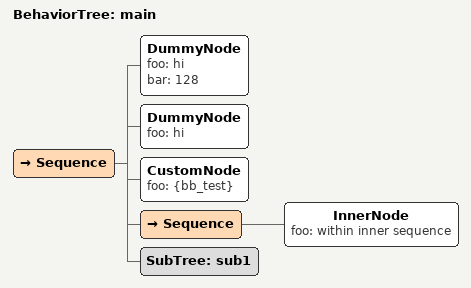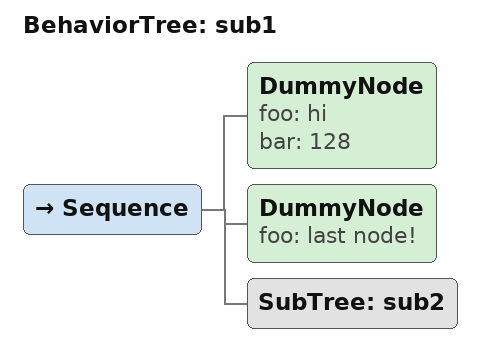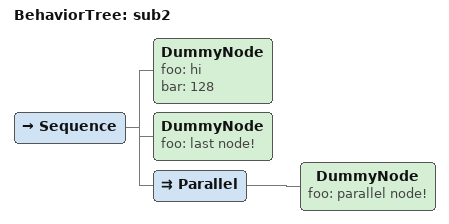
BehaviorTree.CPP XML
<root>
    <BehaviorTree ID="main">
        <Sequence>
            <DummyNode foo="hi" bar="128" />
            <DummyNode foo="hi" />
            <CustomNode foo="{bb_test}" />
            <Sequence>
                <InnerNode foo="within inner sequence" />
            </Sequence>
            <SubTree ID="sub1" />
        </Sequence>
    </BehaviorTree>

    <BehaviorTree ID="sub1">
        <Sequence>
            <DummyNode foo="hi" bar="128" />
            <DummyNode foo="last node!" />
            <SubTree ID="sub2" />
        </Sequence>
    </BehaviorTree>

    <BehaviorTree ID="sub2">
        <Sequence>
            <DummyNode foo="hi" bar="128" />
            <DummyNode foo="last node!" />
            <Parallel>
                <DummyNode foo="parallel node!" />
            </Parallel>
        </Sequence>
    </BehaviorTree>
</root>
